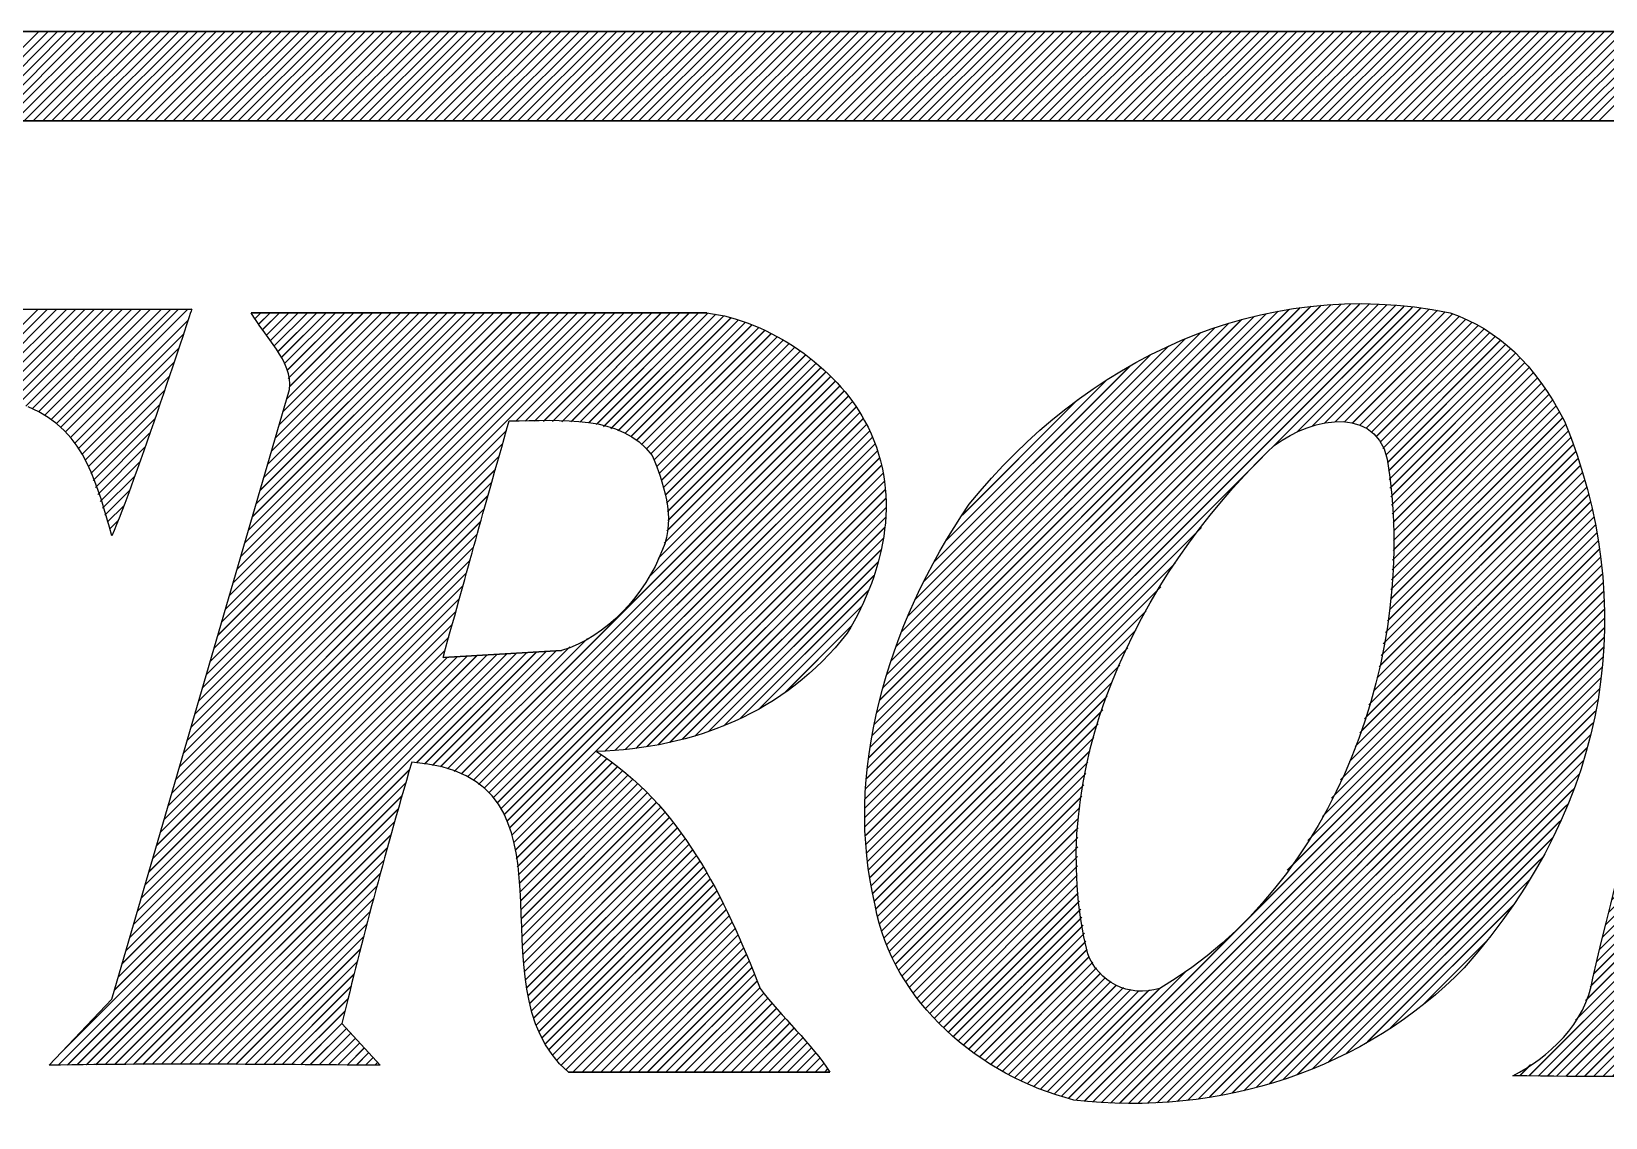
# Model space of a CAD drawing. Extents: x 597 to 1005, y 343 to 478.
# Drawn here: x 766.7 to 880.5, y 399.8 to 478.3 of the extents above; entities that cross this region are included whole.
import ezdxf

# ---------------------------------------------------------------- set-up
doc = ezdxf.new("R2010")
doc.units = 0
doc.layers.get('0').update_dxf_attribs({"linetype": 'CONTINUOUS'})
doc.layers.add('LAYER_1', color=7, linetype='CONTINUOUS')

msp = doc.modelspace()

# ---------------------------------------------------------------- hatches: boundary and pattern name
at = {"linetype": 'ByBlock'}
h = msp.add_hatch(dxfattribs=at)
h.set_pattern_fill('ANSI31', color=256, scale=0.15, style=0)
edge = h.paths.add_edge_path()
edge.add_spline(control_points=[(669.37, 428.9), (665.08, 437.56), (652.62, 436.31), (646.07, 443.36)], knot_values=[0, 0, 0, 0, 1, 1, 1, 1], degree=3, periodic=0)
edge.add_spline(control_points=[(646.07, 443.36), (645.32, 444.88), (645.32, 446.64), (646.07, 448.15)], knot_values=[0, 0, 0, 0, 1, 1, 1, 1], degree=3, periodic=0)
edge.add_spline(control_points=[(646.07, 448.15), (647.08, 449.91), (649.6, 451.68), (651.61, 452.18)], knot_values=[0, 0, 0, 0, 1, 1, 1, 1], degree=3, periodic=0)
edge.add_spline(control_points=[(651.61, 452.18), (661.19, 453.94), (670.57, 449.8), (676.36, 443.25)], knot_values=[0, 0, 0, 0, 1, 1, 1, 1], degree=3, periodic=0)
edge.add_line((676.36, 443.25), (681, 458.48))
edge.add_spline(control_points=[(681, 458.48), (665.02, 457.99), (647.59, 459.2), (643.42, 457.65)], knot_values=[0, 0, 0, 0, 1, 1, 1, 1], degree=3, periodic=0)
edge.add_spline(control_points=[(643.42, 457.65), (637.72, 456.13), (631.46, 450.92), (630.96, 444.37)], knot_values=[0, 0, 0, 0, 1, 1, 1, 1], degree=3, periodic=0)
edge.add_spline(control_points=[(630.96, 444.37), (629.95, 439.08), (631.97, 433.54), (636.5, 429.51)], knot_values=[0, 0, 0, 0, 1, 1, 1, 1], degree=3, periodic=0)
edge.add_spline(control_points=[(636.5, 429.51), (643.05, 424.98), (655.17, 425.94), (656.67, 417.69)], knot_values=[0, 0, 0, 0, 1, 1, 1, 1], degree=3, periodic=0)
edge.add_spline(control_points=[(656.67, 417.69), (657.12, 415.17), (655.98, 413.24), (653.63, 411.88)], knot_values=[0, 0, 0, 0, 1, 1, 1, 1], degree=3, periodic=0)
edge.add_spline(control_points=[(653.63, 411.88), (645.82, 408.35), (636.5, 411.12), (630.46, 415.91)], knot_values=[0, 0, 0, 0, 1, 1, 1, 1], degree=3, periodic=0)
edge.add_spline(control_points=[(630.46, 415.91), (628.08, 417.44), (625.72, 419.72), (624.66, 420.69)], knot_values=[0, 0, 0, 0, 1, 1, 1, 1], degree=3, periodic=0)
edge.add_spline(control_points=[(619.88, 404.07), (619.88, 404.07), (623.4, 415.15), (624.66, 420.69)], knot_values=[0, 0, 0, 0, 1, 1, 1, 1], degree=3, periodic=0)
edge.add_line((619.88, 404.07), (654.39, 404.07))
edge.add_spline(control_points=[(654.39, 404.07), (659.42, 404.32), (663.96, 406.59), (667.48, 410.37)], knot_values=[0, 0, 0, 0, 1, 1, 1, 1], degree=3, periodic=0)
edge.add_spline(control_points=[(667.48, 410.37), (671.26, 415.66), (672.39, 423.87), (669.37, 428.9)], knot_values=[0, 0, 0, 0, 1, 1, 1, 1], degree=3, periodic=0)
edge = h.paths.add_edge_path()
edge.add_spline(control_points=[(695.44, 423.21), (706.78, 422.96), (717.61, 423.97), (724.91, 432.78)], knot_values=[0, 0, 0, 0, 1, 1, 1, 1], degree=3, periodic=0)
edge.add_spline(control_points=[(724.91, 432.78), (728.94, 438.07), (730.96, 444.62), (727.68, 451.17)], knot_values=[0, 0, 0, 0, 1, 1, 1, 1], degree=3, periodic=0)
edge.add_spline(control_points=[(727.68, 451.17), (725.67, 454.95), (721.64, 457.97), (717.36, 458.73)], knot_values=[0, 0, 0, 0, 1, 1, 1, 1], degree=3, periodic=0)
edge.add_line((717.36, 458.73), (686.13, 458.73))
edge.add_spline(control_points=[(686.13, 458.73), (687.64, 457.47), (688.9, 456.46), (688.9, 454.2)], knot_values=[0, 0, 0, 0, 1, 1, 1, 1], degree=3, periodic=0)
edge.add_line((688.9, 454.2), (675.54, 410.62))
edge.add_spline(control_points=[(675.54, 410.62), (674.54, 407.85), (671.51, 406.59), (670, 404.32)], knot_values=[0, 0, 0, 0, 1, 1, 1, 1], degree=3, periodic=0)
edge.add_line((670, 404.32), (692.78, 404.31))
edge.add_spline(control_points=[(692.78, 404.31), (691.77, 404.82), (690.4, 406.59), (690.4, 407.85)], knot_values=[0, 0, 0, 0, 1, 1, 1, 1], degree=3, periodic=0)
edge.add_spline(control_points=[(690.4, 407.85), (691.66, 412.89), (693.18, 418.43), (695.44, 423.21)], knot_values=[0, 0, 0, 0, 1, 1, 1, 1], degree=3, periodic=0)
edge = h.paths.add_edge_path()
edge.add_spline(control_points=[(807.53, 426.24), (814.58, 426.49), (821.13, 429.01), (825.66, 434.8)], knot_values=[0, 0, 0, 0, 1, 1, 1, 1], degree=3, periodic=0)
edge.add_spline(control_points=[(825.66, 434.8), (828.43, 439.33), (829.69, 445.13), (826.92, 450.16)], knot_values=[0, 0, 0, 0, 1, 1, 1, 1], degree=3, periodic=0)
edge.add_spline(control_points=[(826.92, 450.16), (824.91, 453.94), (820.04, 457.45), (815.51, 457.95)], knot_values=[0, 0, 0, 0, 1, 1, 1, 1], degree=3, periodic=0)
edge.add_line((815.51, 457.95), (782.59, 457.97))
edge.add_spline(control_points=[(782.59, 457.97), (783.51, 456.28), (785.61, 454.45), (785.36, 452.43)], knot_values=[0, 0, 0, 0, 1, 1, 1, 1], degree=3, periodic=0)
edge.add_line((785.36, 452.43), (772.52, 408.35))
edge.add_line((772.52, 408.35), (767.98, 403.57))
edge.add_spline(control_points=[(767.98, 403.57), (776.9, 403.71), (783.21, 403.62), (791.91, 403.57)], knot_values=[0, 0, 0, 0, 1, 1, 1, 1], degree=3, periodic=0)
edge.add_line((791.91, 403.57), (789.14, 406.59))
edge.add_spline(control_points=[(789.14, 406.59), (790.63, 412.78), (792.1, 418.31), (794.18, 425.48)], knot_values=[0, 0, 0, 0, 1, 1, 1, 1], degree=3, periodic=0)
edge.add_spline(control_points=[(794.18, 425.48), (807.28, 424.47), (798.21, 409.36), (805.51, 403.06)], knot_values=[0, 0, 0, 0, 1, 1, 1, 1], degree=3, periodic=0)
edge.add_line((805.51, 403.06), (824.4, 403.06))
edge.add_spline(control_points=[(824.4, 403.06), (823.15, 405.08), (820.88, 407.09), (819.37, 409.11)], knot_values=[0, 0, 0, 0, 1, 1, 1, 1], degree=3, periodic=0)
edge.add_spline(control_points=[(819.37, 409.11), (816.85, 415.66), (813.57, 422.46), (807.53, 426.24)], knot_values=[0, 0, 0, 0, 1, 1, 1, 1], degree=3, periodic=0)
edge = h.paths.add_edge_path()
edge.add_spline(control_points=[(870.25, 410.62), (881.08, 422.71), (882.81, 437.09), (877.51, 450.12)], knot_values=[0, 0, 0, 0, 1, 1, 1, 1], degree=3, periodic=0)
edge.add_spline(control_points=[(877.51, 450.12), (875.34, 454.29), (872.76, 456.71), (869.24, 457.97)], knot_values=[0, 0, 0, 0, 1, 1, 1, 1], degree=3, periodic=0)
edge.add_spline(control_points=[(869.24, 457.97), (855.39, 460.74), (842.79, 454.45), (834.48, 444.12)], knot_values=[0, 0, 0, 0, 1, 1, 1, 1], degree=3, periodic=0)
edge.add_spline(control_points=[(834.48, 444.12), (828.43, 435.3), (825.41, 424.47), (827.68, 415.15)], knot_values=[0, 0, 0, 0, 1, 1, 1, 1], degree=3, periodic=0)
edge.add_spline(control_points=[(827.68, 415.15), (828.94, 408.1), (835.24, 402.81), (842.04, 401.05)], knot_values=[0, 0, 0, 0, 1, 1, 1, 1], degree=3, periodic=0)
edge.add_spline(control_points=[(842.04, 401.05), (852.61, 399.79), (863.19, 403.31), (870.25, 410.62)], knot_values=[0, 0, 0, 0, 1, 1, 1, 1], degree=3, periodic=0)
edge = h.paths.add_edge_path()
edge.add_line((887.12, 406.84), (897.48, 445.29))
edge.add_line((897.48, 445.29), (903.99, 402.54))
edge.add_line((903.99, 402.54), (920.87, 402.56))
edge.add_line((920.87, 402.56), (932.96, 444.62))
edge.add_spline(control_points=[(932.96, 444.62), (933.88, 449.21), (937.1, 453.38), (940.9, 455.99)], knot_values=[0.088556, 0.088556, 0.088556, 0.088556, 1, 1, 1, 1], degree=3, periodic=0)
edge.add_line((940.9, 455.99), (941.62, 456.71))
edge.add_line((941.62, 456.71), (924.65, 456.71))
edge.add_spline(control_points=[(924.65, 456.71), (925.66, 455.2), (926.92, 452.94), (926.42, 451.17)], knot_values=[0, 0, 0, 0, 1, 1, 1, 1], degree=3, periodic=0)
edge.add_line((926.42, 451.17), (916.44, 418.21))
edge.add_line((916.44, 418.21), (916.44, 418.21))
edge.add_line((916.44, 418.21), (910.43, 456.96))
edge.add_line((910.43, 456.96), (887.25, 456.94))
edge.add_spline(control_points=[(887.25, 456.94), (888.03, 455.92), (891.65, 453.94), (890.65, 451.43)], knot_values=[0, 0, 0, 0, 1, 1, 1, 1], degree=3, periodic=0)
edge.add_spline(control_points=[(890.65, 451.43), (887.37, 437.57), (882.84, 424.22), (879.56, 409.86)], knot_values=[0, 0, 0, 0, 1, 1, 1, 1], degree=3, periodic=0)
edge.add_spline(control_points=[(879.56, 409.86), (879.06, 406.59), (876.29, 404.07), (873.77, 402.81)], knot_values=[0, 0, 0, 0, 1, 1, 1, 1], degree=3, periodic=0)
edge.add_spline(control_points=[(873.77, 402.81), (879.31, 402.73), (883.34, 402.73), (888.89, 402.81)], knot_values=[0, 0, 0, 0, 1, 1, 1, 1], degree=3, periodic=0)
edge.add_spline(control_points=[(888.89, 402.81), (887.88, 403.82), (886.87, 405.33), (887.12, 406.84)], knot_values=[0, 0, 0, 0, 1, 1, 1, 1], degree=3, periodic=0)
edge = h.paths.add_edge_path()
edge.add_line((953.6, 407.06), (966.52, 448.38))
edge.add_spline(control_points=[(966.52, 448.38), (967.02, 452.41), (971.35, 454.68), (974.33, 456.69)], knot_values=[0.000011, 0.000011, 0.000011, 0.000011, 1, 1, 1, 1], degree=3, periodic=0)
edge.add_spline(control_points=[(974.33, 456.69), (965.88, 456.63), (957.57, 456.71), (949.51, 456.71)], knot_values=[0, 0, 0, 0, 0.999996, 0.999996, 0.999996, 0.999996], degree=3, periodic=0)
edge.add_spline(control_points=[(949.51, 456.71), (950.45, 455.37), (952.11, 453.94), (951.35, 451.68)], knot_values=[0, 0, 0, 0, 1, 1, 1, 1], degree=3, periodic=0)
edge.add_spline(control_points=[(937.25, 406.84), (937.25, 406.84), (948.83, 439.08), (951.35, 451.68)], knot_values=[0, 0, 0, 0, 1, 1, 1, 1], degree=3, periodic=0)
edge.add_spline(control_points=[(931.96, 401.55), (933.84, 403.5), (935.73, 405.33), (937.25, 406.84)], knot_values=[0, 0, 0, 0, 1, 1, 1, 1], degree=3, periodic=0)
edge.add_line((931.96, 401.55), (956.02, 401.52))
edge.add_line((956.02, 401.52), (956.07, 401.56))
edge.add_spline(control_points=[(956.07, 401.56), (954.34, 403.06), (953.35, 404.81), (953.6, 407.06)], knot_values=[0, 0, 0, 0, 0.990056, 0.990056, 0.990056, 0.990056], degree=3, periodic=0)
edge = h.paths.add_edge_path(flags=16)
edge.add_spline(control_points=[(697.71, 431.53), (699.77, 438.52), (701.49, 445.13), (703.75, 451.42)], knot_values=[0, 0, 0, 0, 1, 1, 1, 1], degree=3, periodic=0)
edge.add_spline(control_points=[(703.75, 451.42), (707.03, 451.17), (711.31, 452.43), (713.33, 449.41)], knot_values=[0, 0, 0, 0, 1, 1, 1, 1], degree=3, periodic=0)
edge.add_spline(control_points=[(713.33, 449.41), (716.6, 444.88), (713.07, 439.33), (711.31, 435.3)], knot_values=[0, 0, 0, 0, 1, 1, 1, 1], degree=3, periodic=0)
edge.add_spline(control_points=[(711.31, 435.3), (708.04, 431.02), (702.75, 431.53), (697.71, 431.53)], knot_values=[0, 0, 0, 0, 1, 1, 1, 1], degree=3, periodic=0)
edge = h.paths.add_edge_path(flags=16)
edge.add_spline(control_points=[(796.45, 433.04), (798.41, 440.07), (799.18, 443.01), (801.23, 450.16)], knot_values=[0, 0, 0, 0, 1, 1, 1, 1], degree=3, periodic=0)
edge.add_spline(control_points=[(801.23, 450.16), (805.01, 450.16), (809.29, 450.67), (811.56, 447.65)], knot_values=[0, 0, 0, 0, 1, 1, 1, 1], degree=3, periodic=0)
edge.add_spline(control_points=[(811.56, 447.65), (812.31, 445.88), (813.32, 443.11), (812.31, 440.84)], knot_values=[0, 0, 0, 0, 1, 1, 1, 1], degree=3, periodic=0)
edge.add_spline(control_points=[(812.31, 440.84), (811.05, 437.57), (808.28, 434.55), (805.01, 433.54)], knot_values=[0, 0, 0, 0, 1, 1, 1, 1], degree=3, periodic=0)
edge.add_line((805.01, 433.54), (796.45, 433.04))
edge = h.paths.add_edge_path(flags=16)
edge.add_spline(control_points=[(843.05, 411.63), (839.77, 424.73), (846.58, 438.71), (856.15, 448.03)], knot_values=[0, 0, 0, 0, 1, 1, 1, 1], degree=3, periodic=0)
edge.add_spline(control_points=[(856.15, 448.03), (858.34, 450.08), (863.7, 451.68), (864.7, 447.39)], knot_values=[0, 0, 0, 0, 1, 1, 1, 1], degree=3, periodic=0)
edge.add_spline(control_points=[(864.7, 447.39), (866.97, 433.54), (861.09, 416.67), (848.25, 409.12)], knot_values=[0, 0, 0, 0, 1, 1, 1, 1], degree=3, periodic=0)
edge.add_spline(control_points=[(848.25, 409.12), (845.99, 408.42), (843.8, 409.61), (843.05, 411.63)], knot_values=[0, 0, 0, 0, 1, 1, 1, 1], degree=3, periodic=0)

# ---------------------------------------------------------------- linework, layer by layer
for p, q in [((760.77, 471.83), (767.24, 478.3)), ((761.44, 471.83), (767.91, 478.3)), ((762.12, 471.83), (768.59, 478.3)), ((762.79, 471.83), (769.26, 478.3)), ((763.47, 471.83), (769.93, 478.3)), ((764.14, 471.83), (770.61, 478.3)), ((764.81, 471.83), (771.28, 478.3)), ((765.49, 471.83), (771.96, 478.3)), ((766.16, 471.83), (772.63, 478.3)), ((766.83, 471.83), (773.3, 478.3)), ((767.51, 471.83), (773.98, 478.3)), ((768.18, 471.83), (774.65, 478.3)), ((768.85, 471.83), (775.32, 478.3)), ((769.53, 471.83), (776, 478.3)), ((770.2, 471.83), (776.67, 478.3)), ((770.87, 471.83), (777.34, 478.3)), ((771.55, 471.83), (778.02, 478.3)), ((772.22, 471.83), (778.69, 478.3)), ((772.89, 471.83), (779.36, 478.3)), ((773.57, 471.83), (780.04, 478.3)), ((774.24, 471.83), (780.71, 478.3)), ((774.91, 471.83), (781.38, 478.3)), ((775.59, 471.83), (782.06, 478.3)), ((776.26, 471.83), (782.73, 478.3)), ((776.94, 471.83), (783.41, 478.3)), ((777.61, 471.83), (784.08, 478.3)), ((778.28, 471.83), (784.75, 478.3)), ((778.96, 471.83), (785.43, 478.3)), ((779.63, 471.83), (786.1, 478.3)), ((780.3, 471.83), (786.77, 478.3)), ((780.98, 471.83), (787.45, 478.3)), ((781.65, 471.83), (788.12, 478.3)), ((782.32, 471.83), (788.79, 478.3)), ((783, 471.83), (789.47, 478.3)), ((783.67, 471.83), (790.14, 478.3)), ((784.34, 471.83), (790.81, 478.3)), ((785.02, 471.83), (791.49, 478.3)), ((785.69, 471.83), (792.16, 478.3)), ((786.36, 471.83), (792.83, 478.3)), ((787.04, 471.83), (793.51, 478.3)), ((787.71, 471.83), (794.18, 478.3)), ((788.39, 471.83), (794.86, 478.3)), ((789.06, 471.83), (795.53, 478.3)), ((789.73, 471.83), (796.2, 478.3)), ((790.41, 471.83), (796.88, 478.3)), ((791.08, 471.83), (797.55, 478.3)), ((791.75, 471.83), (798.22, 478.3)), ((792.43, 471.83), (798.9, 478.3)), ((793.1, 471.83), (799.57, 478.3)), ((793.77, 471.83), (800.24, 478.3)), ((794.45, 471.83), (800.92, 478.3)), ((795.12, 471.83), (801.59, 478.3)), ((795.79, 471.83), (802.26, 478.3)), ((796.47, 471.83), (802.94, 478.3)), ((797.14, 471.83), (803.61, 478.3)), ((797.81, 471.83), (804.28, 478.3)), ((798.49, 471.83), (804.96, 478.3)), ((799.16, 471.83), (805.63, 478.3)), ((799.84, 471.83), (806.3, 478.3)), ((800.51, 471.83), (806.98, 478.3)), ((801.18, 471.83), (807.65, 478.3)), ((801.86, 471.83), (808.33, 478.3)), ((802.53, 471.83), (809, 478.3)), ((803.2, 471.83), (809.67, 478.3)), ((803.88, 471.83), (810.35, 478.3)), ((804.55, 471.83), (811.02, 478.3)), ((805.22, 471.83), (811.69, 478.3)), ((805.9, 471.83), (812.37, 478.3)), ((806.57, 471.83), (813.04, 478.3)), ((807.24, 471.83), (813.71, 478.3)), ((807.92, 471.83), (814.39, 478.3)), ((808.59, 471.83), (815.06, 478.3)), ((809.26, 471.83), (815.73, 478.3)), ((809.94, 471.83), (816.41, 478.3)), ((810.61, 471.83), (817.08, 478.3)), ((811.28, 471.83), (817.75, 478.3)), ((811.96, 471.83), (818.43, 478.3)), ((812.63, 471.83), (819.1, 478.3)), ((813.31, 471.83), (819.78, 478.3)), ((813.98, 471.83), (820.45, 478.3)), ((814.65, 471.83), (821.12, 478.3)), ((815.33, 471.83), (821.8, 478.3)), ((816, 471.83), (822.47, 478.3)), ((816.67, 471.83), (823.14, 478.3)), ((817.35, 471.83), (823.82, 478.3)), ((818.02, 471.83), (824.49, 478.3)), ((818.69, 471.83), (825.16, 478.3)), ((819.37, 471.83), (825.84, 478.3)), ((820.04, 471.83), (826.51, 478.3)), ((820.71, 471.83), (827.18, 478.3)), ((821.39, 471.83), (827.86, 478.3)), ((822.06, 471.83), (828.53, 478.3)), ((822.73, 471.83), (829.2, 478.3)), ((823.41, 471.83), (829.88, 478.3)), ((824.08, 471.83), (830.55, 478.3)), ((824.76, 471.83), (831.23, 478.3)), ((825.43, 471.83), (831.9, 478.3)), ((826.1, 471.83), (832.57, 478.3)), ((826.78, 471.83), (833.25, 478.3)), ((827.45, 471.83), (833.92, 478.3)), ((828.12, 471.83), (834.59, 478.3)), ((828.8, 471.83), (835.27, 478.3)), ((829.47, 471.83), (835.94, 478.3)), ((830.14, 471.83), (836.61, 478.3)), ((830.82, 471.83), (837.29, 478.3)), ((831.49, 471.83), (837.96, 478.3)), ((832.16, 471.83), (838.63, 478.3)), ((832.84, 471.83), (839.31, 478.3)), ((833.51, 471.83), (839.98, 478.3)), ((834.18, 471.83), (840.65, 478.3)), ((834.86, 471.83), (841.33, 478.3)), ((835.53, 471.83), (842, 478.3)), ((836.21, 471.83), (842.67, 478.3)), ((836.88, 471.83), (843.35, 478.3)), ((837.55, 471.83), (844.02, 478.3)), ((838.23, 471.83), (844.7, 478.3)), ((838.9, 471.83), (845.37, 478.3)), ((839.57, 471.83), (846.04, 478.3)), ((840.25, 471.83), (846.72, 478.3)), ((840.92, 471.83), (847.39, 478.3)), ((841.59, 471.83), (848.06, 478.3)), ((842.27, 471.83), (848.74, 478.3)), ((842.94, 471.83), (849.41, 478.3)), ((843.61, 471.83), (850.08, 478.3)), ((844.29, 471.83), (850.76, 478.3)), ((844.96, 471.83), (851.43, 478.3)), ((845.63, 471.83), (852.1, 478.3)), ((846.31, 471.83), (852.78, 478.3)), ((846.98, 471.83), (853.45, 478.3)), ((847.66, 471.83), (854.12, 478.3)), ((848.33, 471.83), (854.8, 478.3)), ((849, 471.83), (855.47, 478.3)), ((849.68, 471.83), (856.15, 478.3)), ((850.35, 471.83), (856.82, 478.3)), ((851.02, 471.83), (857.49, 478.3)), ((851.7, 471.83), (858.17, 478.3)), ((852.37, 471.83), (858.84, 478.3)), ((853.04, 471.83), (859.51, 478.3)), ((853.72, 471.83), (860.19, 478.3)), ((854.39, 471.83), (860.86, 478.3)), ((855.06, 471.83), (861.53, 478.3)), ((855.74, 471.83), (862.21, 478.3)), ((856.41, 471.83), (862.88, 478.3)), ((857.08, 471.83), (863.55, 478.3)), ((857.76, 471.83), (864.23, 478.3)), ((858.43, 471.83), (864.9, 478.3)), ((859.1, 471.83), (865.57, 478.3)), ((859.78, 471.83), (866.25, 478.3)), ((860.45, 471.83), (866.92, 478.3)), ((861.13, 471.83), (867.6, 478.3)), ((861.8, 471.83), (868.27, 478.3)), ((862.47, 471.83), (868.94, 478.3)), ((863.15, 471.83), (869.62, 478.3)), ((863.82, 471.83), (870.29, 478.3)), ((864.49, 471.83), (870.96, 478.3)), ((865.17, 471.83), (871.64, 478.3)), ((865.84, 471.83), (872.31, 478.3)), ((866.51, 471.83), (872.98, 478.3)), ((867.19, 471.83), (873.66, 478.3)), ((867.86, 471.83), (874.33, 478.3)), ((868.53, 471.83), (875, 478.3)), ((869.21, 471.83), (875.68, 478.3)), ((869.88, 471.83), (876.35, 478.3)), ((870.55, 471.83), (877.02, 478.3)), ((871.23, 471.83), (877.7, 478.3)), ((871.9, 471.83), (878.37, 478.3)), ((872.58, 471.83), (879.04, 478.3)), ((873.25, 471.83), (879.72, 478.3)), ((873.92, 471.83), (880.39, 478.3)), ((874.6, 471.83), (881.07, 478.3)), ((875.27, 471.83), (881.74, 478.3)), ((875.94, 471.83), (882.41, 478.3)), ((876.62, 471.83), (883.09, 478.3)), ((877.29, 471.83), (883.76, 478.3)), ((877.96, 471.83), (884.43, 478.3)), ((878.64, 471.83), (885.11, 478.3)), ((879.31, 471.83), (885.78, 478.3)), ((879.98, 471.83), (886.45, 478.3)), ((826.94, 422.16), (863.36, 458.57)), ((826.97, 421.51), (864.05, 458.59)), ((826.98, 422.86), (862.66, 458.55)), ((826.99, 420.86), (864.66, 458.53)), ((827.04, 423.6), (861.96, 458.52)), ((827.1, 424.33), (861.26, 458.5)), ((760.67, 451.71), (767.16, 458.21)), ((761.33, 451.71), (767.83, 458.21)), ((761.99, 451.7), (768.51, 458.21)), ((762.67, 451.67), (769.22, 458.21)), ((763.31, 451.63), (769.89, 458.21)), ((763.93, 451.58), (770.56, 458.21)), ((764.54, 451.51), (771.24, 458.21)), ((765.15, 451.43), (771.93, 458.21)), ((765.72, 451.33), (772.61, 458.22)), ((766.28, 451.22), (773.28, 458.22)), ((766.78, 451.04), (773.96, 458.22)), ((767.23, 450.82), (774.63, 458.22)), ((767.35, 458.21), (767.35, 458.21)), ((767.66, 450.57), (775.3, 458.22)), ((768.03, 458.21), (768.03, 458.21)), ((768.13, 450.25), (776.08, 458.2)), ((768.51, 449.96), (776.76, 458.21)), ((768.7, 458.21), (768.7, 458.21)), ((768.81, 449.7), (777.33, 458.22)), ((769.15, 449.37), (778, 458.22)), ((769.38, 458.21), (769.38, 458.21)), ((769.53, 448.94), (778.02, 457.42)), ((770.05, 458.21), (770.05, 458.21)), ((770.72, 458.21), (770.72, 458.21)), ((771.4, 458.21), (771.4, 458.21)), ((772.07, 458.21), (772.07, 458.21)), ((772.75, 458.22), (772.75, 458.22)), ((773.42, 458.22), (773.42, 458.22)), ((774.1, 458.22), (774.1, 458.22)), ((774.77, 458.22), (774.77, 458.22)), ((775.45, 458.22), (775.45, 458.22)), ((776.12, 458.22), (776.12, 458.22)), ((776.65, 458.22), (776.65, 458.22)), ((776.8, 458.22), (776.8, 458.22)), ((777.47, 458.22), (777.47, 458.22)), ((777.97, 427.07), (808.86, 457.96)), ((778.15, 458.22), (778.15, 458.22)), ((778.25, 428.02), (808.19, 457.96)), ((778.53, 428.97), (807.52, 457.96)), ((778.8, 429.92), (806.84, 457.96)), ((779.08, 430.87), (806.17, 457.96)), ((779.36, 431.82), (805.5, 457.96)), ((779.63, 432.77), (804.82, 457.96)), ((779.91, 433.72), (804.15, 457.96)), ((780.19, 434.67), (803.48, 457.96)), ((780.46, 435.62), (802.8, 457.96)), ((780.74, 436.57), (802.13, 457.96)), ((781.02, 437.52), (801.46, 457.96)), ((781.3, 438.47), (800.78, 457.96)), ((781.57, 439.42), (800.11, 457.96)), ((781.85, 440.38), (799.44, 457.96)), ((782.13, 441.33), (798.76, 457.96)), ((782.4, 442.28), (798.09, 457.96)), ((782.6, 457.96), (782.61, 457.97)), ((782.68, 443.23), (797.42, 457.96)), ((782.87, 457.56), (783.28, 457.97)), ((782.96, 444.18), (796.74, 457.96)), ((783.15, 457.16), (783.95, 457.97)), ((783.23, 445.13), (796.07, 457.96)), ((783.42, 456.77), (784.63, 457.97)), ((783.51, 446.08), (795.4, 457.97)), ((783.7, 456.37), (785.3, 457.97)), ((783.79, 447.03), (794.73, 457.97)), ((783.97, 455.97), (785.97, 457.97)), ((784.07, 447.98), (794.05, 457.97)), ((784.25, 455.57), (786.65, 457.97)), ((784.34, 448.93), (793.38, 457.97)), ((784.51, 455.15), (787.32, 457.97)), ((784.62, 449.88), (792.71, 457.97)), ((784.74, 454.71), (787.99, 457.97)), ((784.9, 450.83), (792.03, 457.97)), ((784.97, 454.27), (788.67, 457.97)), ((785.17, 451.78), (791.36, 457.97)), ((785.18, 453.81), (789.34, 457.97)), ((785.26, 453.21), (790.01, 457.97)), ((785.34, 452.62), (790.69, 457.97)), ((801.73, 450.15), (809.53, 457.96)), ((802.39, 450.14), (810.21, 457.96)), ((803.05, 450.12), (810.88, 457.96)), ((803.71, 450.11), (811.55, 457.96)), ((804.37, 450.1), (812.23, 457.96)), ((805.03, 450.08), (812.9, 457.96)), ((805.68, 450.07), (813.57, 457.96)), ((806.34, 450.05), (814.25, 457.96)), ((806.99, 450.03), (814.92, 457.96)), ((807.52, 449.88), (815.58, 457.94)), ((808.04, 449.73), (816.15, 457.83)), ((808.57, 449.58), (816.71, 457.73)), ((809.09, 449.43), (817.27, 457.61)), ((809.6, 449.26), (817.78, 457.44)), ((827.02, 420.21), (865.26, 458.46)), ((827.04, 419.56), (865.86, 458.38)), ((827.16, 425.07), (860.57, 458.48)), ((827.22, 425.8), (859.87, 458.45)), ((827.34, 426.59), (859.17, 458.43)), ((827.5, 427.43), (858.35, 458.28)), ((827.66, 428.26), (857.52, 458.13)), ((827.82, 429.1), (856.69, 457.97)), ((828, 429.95), (855.87, 457.82)), ((828.29, 430.91), (855.04, 457.66)), ((828.57, 431.87), (854.17, 457.47)), ((856.3, 448.15), (866.46, 458.31)), ((858.18, 449.35), (867.06, 458.24)), ((859.25, 449.75), (867.66, 458.16)), ((860.13, 449.96), (868.26, 458.09)), ((860.93, 450.08), (868.86, 458.02)), ((861.57, 450.05), (869.41, 457.89)), ((862.19, 450), (869.87, 457.67)), ((862.68, 449.81), (870.32, 457.46)), ((769.84, 448.54), (777.68, 456.41)), ((810.01, 449), (818.28, 457.27)), ((810.42, 448.74), (818.78, 457.1)), ((810.79, 448.44), (819.24, 456.88)), ((811.12, 448.1), (819.67, 456.65)), ((811.45, 447.75), (820.11, 456.41)), ((828.86, 432.83), (853.15, 457.12)), ((829.2, 433.84), (852.12, 456.76)), ((829.65, 434.97), (851.09, 456.41)), ((863.16, 449.62), (870.78, 457.24)), ((863.53, 449.32), (871.24, 457.02)), ((863.88, 448.99), (871.7, 456.81)), ((864.18, 448.62), (872.08, 456.52)), ((864.38, 448.15), (872.46, 456.23)), ((770.1, 448.16), (777.34, 455.4)), ((811.69, 447.31), (820.54, 456.17)), ((811.88, 446.83), (820.98, 455.93)), ((812.06, 446.34), (821.41, 455.69)), ((812.22, 445.83), (821.85, 455.46)), ((812.37, 445.3), (822.26, 455.2)), ((830.11, 436.1), (850.06, 456.06)), ((830.58, 437.24), (848.79, 455.45)), ((864.58, 447.68), (872.84, 455.93)), ((864.73, 447.14), (873.22, 455.64)), ((864.78, 446.53), (873.6, 455.35)), ((770.36, 447.75), (777.01, 454.39)), ((812.51, 444.77), (822.63, 454.89)), ((812.61, 444.2), (822.99, 454.57)), ((812.66, 443.57), (823.35, 454.26)), ((812.7, 442.94), (823.71, 453.95)), ((831.28, 438.62), (847.42, 454.76)), ((831.99, 440), (846.05, 454.06)), ((864.84, 445.91), (873.97, 455.04)), ((864.89, 445.29), (874.28, 454.68)), ((864.95, 444.67), (874.59, 454.32)), ((865, 444.05), (874.91, 453.96)), ((770.59, 447.31), (776.66, 453.37)), ((811.99, 440.21), (824.8, 453.02)), ((812.42, 441.31), (824.44, 453.33)), ((812.63, 442.19), (824.07, 453.64)), ((832.89, 441.57), (844.24, 452.93)), ((865.06, 443.43), (875.22, 453.6)), ((865.11, 442.81), (875.53, 453.24)), ((865.16, 442.19), (875.84, 452.87)), ((770.8, 446.84), (776.32, 452.35)), ((797.75, 424.62), (825.43, 452.3)), ((798.22, 424.42), (825.73, 451.93)), ((811.29, 438.83), (825.12, 452.67)), ((865.11, 440.79), (876.35, 452.03)), ((865.15, 441.5), (876.09, 452.45)), ((770.98, 446.34), (775.97, 451.33)), ((798.62, 424.15), (826.04, 451.56)), ((799.02, 423.87), (826.3, 451.15)), ((799.43, 423.6), (826.56, 450.74)), ((834.01, 443.37), (842.11, 451.47)), ((865, 438.66), (877.11, 450.77)), ((865.04, 439.37), (876.86, 451.19)), ((865.07, 440.08), (876.6, 451.61)), ((771.15, 445.84), (775.61, 450.3)), ((777.69, 426.12), (801.03, 449.45)), ((799.75, 423.25), (826.82, 450.32)), ((800.06, 422.89), (827.05, 449.88)), ((800.37, 422.53), (827.26, 449.41)), ((864.87, 436.52), (877.76, 449.4)), ((864.93, 437.24), (877.59, 449.9)), ((864.96, 437.95), (877.37, 450.36)), ((771.32, 445.34), (775.24, 449.26)), ((777.42, 425.17), (800.76, 448.51)), ((800.62, 422.1), (827.46, 448.95)), ((800.85, 421.66), (827.67, 448.48)), ((864.57, 434.86), (878.09, 448.39)), ((864.72, 435.69), (877.92, 448.89)), ((771.49, 444.84), (774.88, 448.23)), ((771.66, 444.33), (774.52, 447.19)), ((777.14, 424.22), (800.49, 447.57)), ((801.08, 421.22), (827.85, 447.98)), ((801.26, 420.72), (827.98, 447.45)), ((827.06, 418.91), (855.68, 447.53)), ((864.26, 433.2), (878.43, 447.38)), ((864.41, 434.03), (878.26, 447.88)), ((771.84, 443.83), (774.16, 446.15)), ((776.86, 423.27), (800.23, 446.63)), ((801.41, 420.2), (828.12, 446.91)), ((808.2, 426.32), (828.26, 446.37)), ((863.95, 431.55), (878.77, 446.37)), ((864.1, 432.38), (878.6, 446.87)), ((772.01, 443.33), (773.77, 445.09)), ((776.59, 422.31), (799.96, 445.69)), ((808.97, 426.41), (828.33, 445.77)), ((809.74, 426.51), (828.39, 445.16)), ((863.37, 429.62), (879.11, 445.36)), ((863.69, 430.62), (878.94, 445.86)), ((772.18, 442.83), (773.37, 444.02)), ((776.03, 420.41), (799.44, 443.82)), ((776.31, 421.36), (799.7, 444.75)), ((810.5, 426.6), (828.45, 444.54)), ((811.27, 426.69), (828.45, 443.87)), ((862.71, 427.61), (879.35, 444.25)), ((863.04, 428.62), (879.24, 444.82)), ((772.35, 442.33), (772.94, 442.92)), ((775.75, 419.46), (799.18, 442.89)), ((812.04, 426.79), (828.42, 443.16)), ((861.96, 425.52), (879.56, 443.12)), ((862.38, 426.61), (879.45, 443.69)), ((775.48, 418.51), (798.92, 441.95)), ((812.83, 426.9), (828.38, 442.45)), ((813.75, 427.15), (828.25, 441.65)), ((827.14, 418.31), (851.27, 442.44)), ((860.67, 422.88), (879.78, 441.99)), ((861.31, 424.2), (879.67, 442.56)), ((775.2, 417.56), (798.66, 441.02)), ((814.67, 427.39), (828.1, 440.83)), ((857.46, 417.66), (880.11, 440.3)), ((858.96, 419.82), (880, 440.86)), ((860.02, 421.56), (879.89, 441.43)), ((774.65, 415.66), (798.14, 439.16)), ((774.92, 416.61), (798.4, 440.09)), ((815.67, 427.72), (827.89, 439.95)), ((827.24, 417.74), (849.37, 439.87)), ((841.65, 401.17), (880.16, 439.68)), ((774.37, 414.71), (797.89, 438.23)), ((816.76, 428.14), (827.59, 438.97)), ((827.34, 417.16), (848.32, 438.15)), ((842.19, 401.04), (880.19, 439.04)), ((842.83, 401), (880.23, 438.4)), ((774.09, 413.76), (797.63, 437.3)), ((817.94, 428.65), (827.15, 437.86)), ((843.46, 400.96), (880.26, 437.76)), ((844.09, 400.92), (880.29, 437.12)), ((773.82, 412.81), (797.37, 436.36)), ((819.35, 429.38), (826.51, 436.55)), ((827.43, 416.59), (847.27, 436.42)), ((844.73, 400.88), (880.33, 436.48)), ((845.36, 400.84), (880.36, 435.84)), ((773.54, 411.86), (797.11, 435.43)), ((821.24, 430.59), (825.88, 435.23)), ((827.53, 416.01), (846.53, 435.01)), ((845.99, 400.8), (880.39, 435.2)), ((772.98, 409.96), (796.59, 433.57)), ((773.26, 410.91), (796.85, 434.5)), ((795.68, 425.24), (803.91, 433.47)), ((796.26, 425.15), (804.63, 433.52)), ((796.77, 424.99), (805.6, 433.82)), ((797.26, 424.81), (806.88, 434.42)), ((827.63, 415.44), (845.95, 433.75)), ((846.7, 400.83), (880.34, 434.47)), ((847.41, 400.87), (880.27, 433.73)), ((768.62, 403.57), (798.19, 433.14)), ((768.73, 404.36), (797.47, 433.1)), ((769.3, 403.58), (798.9, 433.18)), ((769.98, 403.59), (799.62, 433.22)), ((770.66, 403.6), (800.33, 433.26)), ((771.34, 403.6), (801.05, 433.31)), ((772.03, 403.61), (801.76, 433.35)), ((772.71, 409.01), (796.75, 433.05)), ((794.52, 425.43), (802.48, 433.39)), ((795.1, 425.33), (803.19, 433.43)), ((827.75, 414.88), (845.36, 432.49)), ((848.12, 400.9), (880.2, 432.99)), ((827.9, 414.36), (844.78, 431.24)), ((848.82, 400.93), (880.14, 432.25)), ((849.53, 400.97), (880.07, 431.5)), ((828.04, 413.83), (844.46, 430.24)), ((850.28, 401.04), (880, 430.76)), ((828.19, 413.3), (844.13, 429.25)), ((851.08, 401.17), (879.93, 430.02)), ((851.88, 401.3), (879.71, 429.13)), ((828.33, 412.77), (843.81, 428.25)), ((852.68, 401.43), (879.49, 428.24)), ((828.52, 412.29), (843.49, 427.26)), ((853.49, 401.55), (879.28, 427.35)), ((801.57, 419.68), (807.87, 425.99)), ((801.66, 419.1), (808.26, 425.7)), ((828.74, 411.83), (843.2, 426.29)), ((854.37, 401.77), (879.06, 426.45)), ((855.3, 402.03), (878.84, 425.56)), ((772.71, 403.62), (794.02, 424.94)), ((801.73, 418.5), (808.65, 425.42)), ((801.81, 417.9), (809.04, 425.14)), ((801.88, 417.31), (809.43, 424.85)), ((801.96, 416.71), (809.81, 424.55)), ((828.95, 411.37), (843.06, 425.48)), ((829.17, 410.91), (842.92, 424.66)), ((856.23, 402.28), (878.54, 424.58)), ((880.32, 412.9), (891.86, 424.44)), ((773.39, 403.62), (793.76, 423.99)), ((802.03, 416.1), (810.15, 424.23)), ((802.07, 415.47), (810.5, 423.9)), ((802.11, 414.84), (810.85, 423.57)), ((802.16, 414.21), (811.19, 423.25)), ((829.39, 410.46), (842.77, 423.84)), ((857.16, 402.54), (878.07, 423.45)), ((880.1, 412), (891.61, 423.52)), ((774.07, 403.63), (793.49, 423.05)), ((774.74, 403.63), (793.22, 422.11)), ((802.2, 413.58), (811.54, 422.92)), ((802.24, 412.95), (811.85, 422.56)), ((802.28, 412.32), (812.16, 422.19)), ((829.63, 410.03), (842.63, 423.03)), ((829.9, 409.63), (842.48, 422.21)), ((858.23, 402.93), (877.61, 422.31)), ((879.88, 411.11), (891.36, 422.59)), ((775.42, 403.64), (792.95, 421.17)), ((802.33, 411.69), (812.47, 421.83)), ((802.37, 411.05), (812.78, 421.46)), ((802.41, 410.42), (813.09, 421.1)), ((830.18, 409.23), (842.36, 421.41)), ((859.36, 403.38), (877.15, 421.18)), ((879.65, 410.21), (891.12, 421.67)), ((776.09, 403.64), (792.69, 420.23)), ((802.45, 409.79), (813.38, 420.72)), ((802.5, 409.16), (813.66, 420.32)), ((802.61, 408.6), (813.93, 419.92)), ((830.45, 408.83), (842.35, 420.73)), ((830.73, 408.43), (842.34, 420.04)), ((860.48, 403.84), (876.68, 420.04)), ((879.03, 408.24), (890.62, 419.83)), ((879.36, 409.24), (890.87, 420.75)), ((776.77, 403.64), (792.43, 419.31)), ((802.73, 408.05), (814.21, 419.52)), ((802.85, 407.5), (814.48, 419.13)), ((803.02, 406.99), (814.76, 418.73)), ((831, 408.03), (842.33, 419.36)), ((878.3, 406.83), (890.37, 418.91)), ((777.44, 403.64), (792.18, 418.38)), ((803.2, 406.5), (815, 418.29)), ((803.39, 406.01), (815.23, 417.86)), ((831.33, 407.68), (842.31, 418.67)), ((831.65, 407.33), (842.3, 417.98)), ((861.79, 404.48), (875.73, 418.41)), ((874.94, 402.8), (890.12, 417.99)), ((778.11, 403.64), (791.93, 417.45)), ((778.79, 403.64), (791.68, 416.53)), ((803.61, 405.56), (815.47, 417.42)), ((803.86, 405.13), (815.7, 416.98)), ((804.11, 404.71), (815.94, 416.54)), ((831.98, 406.98), (842.29, 417.3)), ((832.3, 406.64), (842.28, 416.61)), ((863.27, 405.28), (874.79, 416.79)), ((875.6, 402.79), (889.87, 417.06)), ((779.46, 403.64), (791.43, 415.6)), ((804.37, 404.3), (816.18, 416.11)), ((804.69, 403.95), (816.41, 415.67)), ((832.62, 406.29), (842.36, 416.02)), ((832.97, 405.96), (842.45, 415.44)), ((876.27, 402.78), (889.63, 416.14)), ((780.14, 403.64), (791.2, 414.7)), ((805.02, 403.6), (816.65, 415.23)), ((805.34, 403.25), (816.88, 414.79)), ((805.83, 403.06), (817.12, 414.36)), ((833.34, 405.66), (842.54, 414.86)), ((833.71, 405.35), (842.63, 414.27)), ((864.97, 406.31), (873.76, 415.09)), ((876.93, 402.78), (889.38, 415.22)), ((877.6, 402.77), (889.13, 414.3)), ((780.81, 403.64), (790.97, 413.8)), ((806.5, 403.06), (817.35, 413.91)), ((807.17, 403.06), (817.55, 413.44)), ((834.08, 405.05), (842.72, 413.69)), ((834.45, 404.74), (842.81, 413.11)), ((878.27, 402.76), (888.88, 413.38)), ((781.48, 403.63), (790.74, 412.9)), ((782.15, 403.63), (790.51, 411.99)), ((807.85, 403.06), (817.75, 412.96)), ((808.52, 403.06), (817.95, 412.49)), ((809.19, 403.06), (818.15, 412.01)), ((834.82, 404.44), (842.91, 412.53)), ((835.23, 404.18), (843, 411.94)), ((867.29, 407.95), (871.29, 411.95)), ((878.94, 402.76), (888.63, 412.45)), ((782.82, 403.63), (790.28, 411.09)), ((809.87, 403.06), (818.34, 411.54)), ((810.54, 403.06), (818.54, 411.06)), ((835.64, 403.92), (843.16, 411.44)), ((836.06, 403.66), (843.42, 411.02)), ((879.61, 402.76), (888.38, 411.53)), ((783.49, 403.62), (790.05, 410.19)), ((811.22, 403.06), (818.74, 410.59)), ((811.89, 403.06), (818.94, 410.12)), ((812.56, 403.06), (819.14, 409.64)), ((836.47, 403.4), (843.67, 410.6)), ((836.89, 403.14), (843.96, 410.21)), ((837.32, 402.9), (844.34, 409.92)), ((837.78, 402.69), (844.72, 409.63)), ((841.15, 401.34), (850.21, 410.41)), ((880.28, 402.76), (888.14, 410.61)), ((784.16, 403.62), (789.82, 409.29)), ((813.24, 403.06), (819.34, 409.17)), ((813.91, 403.06), (819.64, 408.79)), ((838.24, 402.47), (845.11, 409.35)), ((838.7, 402.26), (845.64, 409.2)), ((839.15, 402.04), (846.17, 409.05)), ((839.62, 401.84), (846.74, 408.95)), ((840.13, 401.67), (847.5, 409.03)), ((840.64, 401.5), (848.26, 409.13)), ((784.83, 403.61), (789.6, 408.38)), ((785.5, 403.61), (789.37, 407.48)), ((814.58, 403.06), (819.95, 408.43)), ((815.26, 403.06), (820.26, 408.07)), ((815.93, 403.06), (820.58, 407.71)), ((816.6, 403.06), (820.89, 407.35)), ((786.17, 403.61), (789.14, 406.59)), ((786.83, 403.6), (789.47, 406.23)), ((817.28, 403.06), (821.2, 406.99)), ((817.95, 403.06), (821.51, 406.63)), ((818.62, 403.06), (821.83, 406.26)), ((787.5, 403.6), (789.79, 405.88)), ((788.17, 403.59), (790.11, 405.53)), ((788.84, 403.59), (790.43, 405.18)), ((819.3, 403.06), (822.13, 405.9)), ((819.97, 403.06), (822.43, 405.52)), ((820.64, 403.06), (822.73, 405.15)), ((789.51, 403.58), (790.76, 404.83)), ((790.18, 403.58), (791.08, 404.48)), ((790.85, 403.57), (791.4, 404.13)), ((821.32, 403.06), (823.03, 404.78)), ((821.99, 403.06), (823.33, 404.4)), ((822.67, 403.06), (823.63, 404.03)), ((791.52, 403.57), (791.72, 403.77)), ((823.34, 403.06), (823.93, 403.65)), ((824.01, 403.06), (824.23, 403.28)), ((874.25, 402.81), (875.03, 403.59)), ((874.27, 402.81), (875.09, 403.63))]:
    msp.add_line(p, q, dxfattribs=at)
at = {"layer": 'LAYER_1', "color": 7}
for p, q in [((772.52, 408.35), (785.36, 452.43)), ((767.98, 403.57), (772.52, 408.35))]:
    msp.add_line(p, q, dxfattribs=at)
for points in [[(646.49, 478.3), (956.36, 478.3)], [(646.49, 478.3), (646.49, 478.3), (646.49, 478.3), (956.36, 478.3)], [(646.49, 471.83), (956.36, 471.83), (956.36, 471.83)], [(733.63, 458.15), (778.28, 458.22), (778.28, 458.22)], [(782.59, 457.97), (815.51, 457.95), (815.51, 457.95)], [(877.51, 450.12), (877.51, 450.12)], [(811.56, 447.65), (811.56, 447.65)], [(864.7, 447.39), (864.7, 447.39)], [(805.01, 433.54), (796.45, 433.04)], [(789.14, 406.59), (791.91, 403.57)], [(824.4, 403.06), (805.51, 403.06)]]:
    msp.add_lwpolyline(points, close=True, dxfattribs=at)
for points in [[(834.48, 444.12), (842.79, 454.45), (855.39, 460.74), (869.24, 457.97)], [(778.28, 458.22), (778.28, 458.22), (774.14, 445.6), (772.52, 441.85)], [(785.36, 452.43), (785.61, 454.45), (783.51, 456.28), (782.59, 457.97)], [(815.51, 457.95), (820.04, 457.45), (824.91, 453.94), (826.92, 450.16)], [(869.24, 457.97), (872.76, 456.71), (875.34, 454.29), (877.51, 450.12)], [(856.15, 448.03), (858.34, 450.08), (863.7, 451.68), (864.7, 447.39)], [(772.52, 441.85), (771.51, 445.13), (770.75, 449.41), (766.47, 451.17)], [(801.23, 450.16), (805.01, 450.16), (809.29, 450.67), (811.56, 447.65)], [(879.56, 409.86), (882.84, 424.22), (887.37, 437.57), (890.65, 451.43)], [(796.45, 433.04), (798.41, 440.07), (799.18, 443.01), (801.23, 450.16)], [(826.92, 450.16), (829.69, 445.13), (828.43, 439.33), (825.66, 434.8)], [(877.51, 450.12), (882.81, 437.09), (881.08, 422.71), (870.25, 410.62)], [(811.56, 447.65), (812.31, 445.88), (813.32, 443.11), (812.31, 440.84)], [(843.05, 411.63), (839.77, 424.73), (846.58, 438.71), (856.15, 448.03)], [(864.7, 447.39), (866.97, 433.54), (861.09, 416.67), (848.25, 409.12)], [(827.68, 415.15), (825.41, 424.47), (828.43, 435.3), (834.48, 444.12)], [(812.31, 440.84), (811.05, 437.57), (808.28, 434.55), (805.01, 433.54)], [(825.66, 434.8), (821.13, 429.01), (814.58, 426.49), (807.53, 426.24)], [(807.53, 426.24), (813.57, 422.46), (816.85, 415.66), (819.37, 409.11)], [(794.18, 425.48), (792.1, 418.31), (790.63, 412.78), (789.14, 406.59)], [(805.51, 403.06), (798.21, 409.36), (807.28, 424.47), (794.18, 425.48)], [(842.04, 401.05), (835.24, 402.81), (828.94, 408.1), (827.68, 415.15)], [(848.25, 409.12), (845.99, 408.42), (843.8, 409.61), (843.05, 411.63)], [(870.25, 410.62), (863.19, 403.31), (852.61, 399.79), (842.04, 401.05)], [(873.77, 402.81), (876.29, 404.07), (879.06, 406.59), (879.56, 409.86)], [(819.37, 409.11), (820.88, 407.09), (823.15, 405.08), (824.4, 403.06)], [(791.91, 403.57), (783.21, 403.62), (776.9, 403.71), (767.98, 403.57)], [(888.89, 402.81), (883.34, 402.73), (879.31, 402.73), (873.77, 402.81)]]:
    msp.add_open_spline(points, degree=3, dxfattribs=at)

doc.saveas('drawing.dxf')
